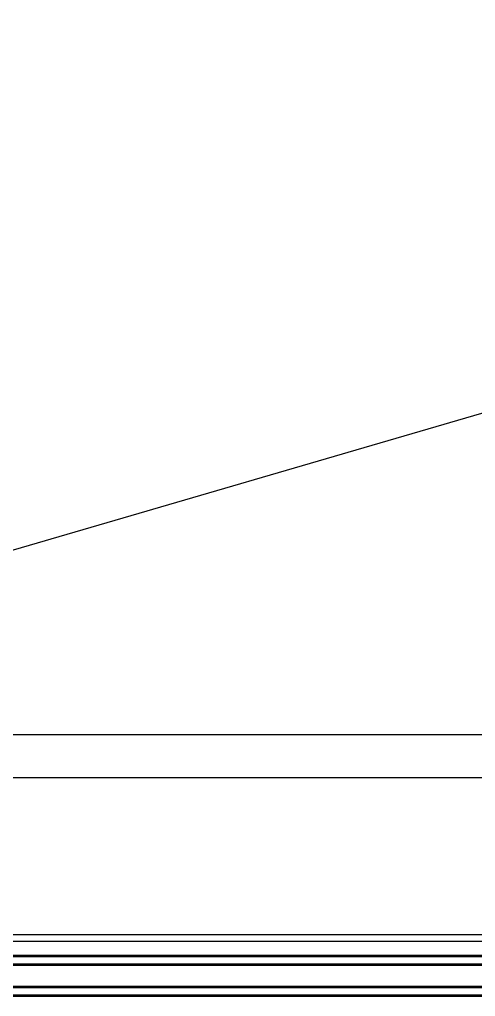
# Model space of a CAD drawing. Extents: x -163002 to 22103, y -98847 to 51643.
# Drawn here: x -124802 to -124537, y 34538 to 35105 of the extents above; entities that cross this region are included whole.
import ezdxf

# ---------------------------------------------------------------- set-up
doc = ezdxf.new("R2010")
doc.units = 0
doc.header["$LTSCALE"] = 1000
doc.header["$MEASUREMENT"] = 0
doc.layers.get('0').update_dxf_attribs({"linetype": 'CONTINUOUS'})
doc.layers.add('S2108a$0$glass-p', color=1, linetype='CONTINUOUS')

# ---------------------------------------------------------------- blocks, each defined once
blk = doc.blocks.new('S2108a')
at = {"layer": 'S2108a$0$glass-p'}
for p, q in [((-125124.657, 34704.537), (-123749.898, 35105.045)), ((-125064.897, 34690.106), (-123749.898, 34690.106)), ((-125064.897, 34665.106), (-123749.898, 34665.106)), ((-125184.897, 34574.106), (-123749.898, 34574.106)), ((-125184.897, 34570.106), (-123749.898, 34570.106)), ((-123749.898, 34561.106), (-125208.897, 34561.106)), ((-125208.897, 34557.106), (-123749.898, 34557.106)), ((-123749.898, 34543.106), (-125208.897, 34543.106)), ((-125208.897, 34539.106), (-123749.898, 34539.106))]:
    blk.add_line(p, q, dxfattribs=at)
for points in [[(-123749.898, 34556.106), (-125207.897, 34556.106), (-125208.897, 34557.106), (-125208.897, 34561.106), (-125207.897, 34562.106), (-123749.898, 34562.106)], [(-123749.898, 34538.106), (-125207.897, 34538.106), (-125208.897, 34539.106), (-125208.897, 34543.106), (-125207.897, 34544.106), (-123749.898, 34544.106)]]:
    blk.add_lwpolyline(points, dxfattribs=at)

msp = doc.modelspace()

# ---------------------------------------------------------------- block references
msp.add_blockref('S2108a', (0, 0))

doc.saveas('drawing.dxf')
